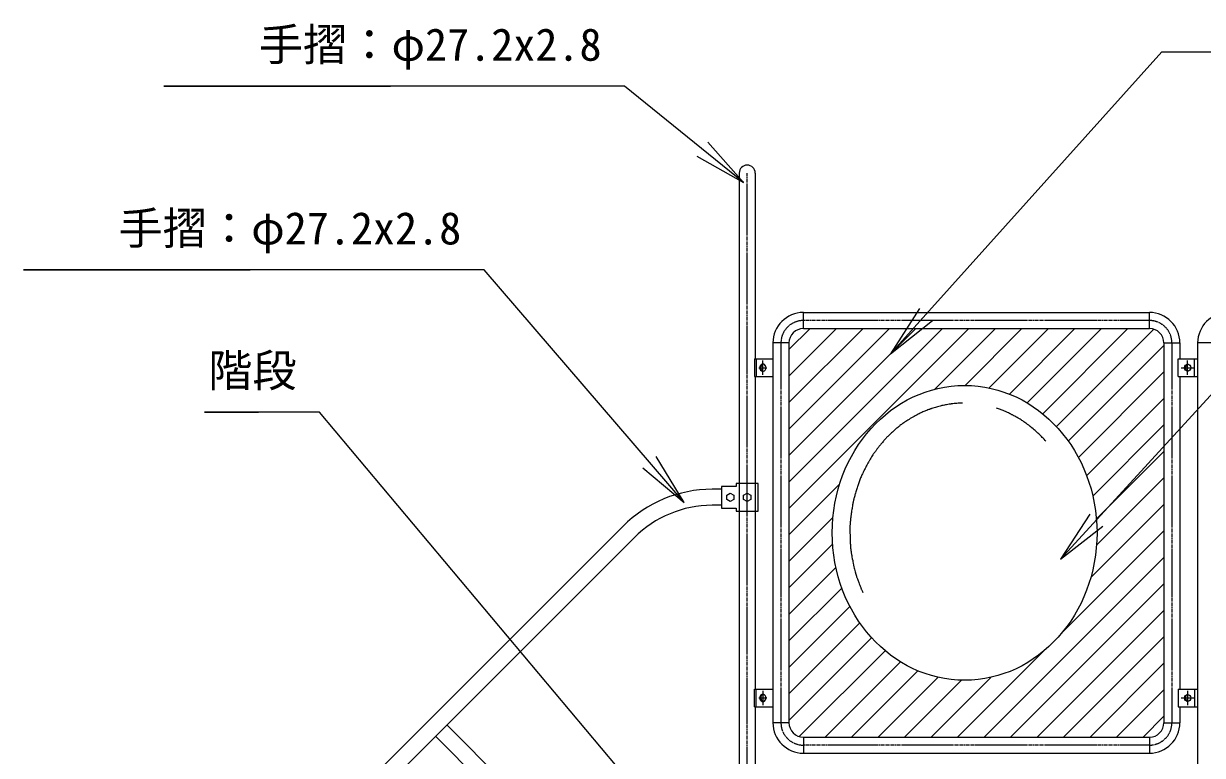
# Model space of a CAD drawing. Units: millimetres at full size, sheet at 1:30; details may follow other scales. Extents: x 450 to 12150, y 450 to 8460.
# Drawn here: x 3983 to 5982, y 4453 to 5694 of the extents above; entities that cross this region are included whole.
import ezdxf
from ezdxf.enums import TextEntityAlignment as Align

# ---------------------------------------------------------------- set-up
doc = ezdxf.new("R2010")
doc.units = ezdxf.units.MM
doc.header["$LTSCALE"] = 30
doc.linetypes.add('USER1', pattern=[0.3, 0.2, -0.025, 0.05, -0.025])
for name, color, linetype, lineweight in [('D-BMK\u3000構造物基準線(中心線等)', 2, 'USER1', 13), ('D-STR-HTXT\u3000旗上げ', 7, 'Continuous', 13), ('D-STR\u3000構造物外形線', 1, 'Continuous', 25)]:
    doc.layers.add(name, color=color, linetype=linetype, lineweight=lineweight)
doc.styles.add('ＭＳ ゴシック', font='')
doc.styles.get('ＭＳ ゴシック').set_extended_font_data('MS Gothic')

# ---------------------------------------------------------------- blocks, each defined once
blk = doc.blocks.new('open_arrow')
at = {"color": 0, "linetype": 'Continuous', "lineweight": -2}
blk.add_lwpolyline([(7.5, 1.25), (0, 0), (7.5, -1.25)], dxfattribs=at)

msp = doc.modelspace()

# ---------------------------------------------------------------- linework, layer by layer
at = {"layer": 'D-BMK\u3000構造物基準線(中心線等)'}
for p, q in [((5210.01, 4390.17), (5210.01, 5440.17)), ((5891.87, 5190.17), (5305.33, 5190.17)), ((5267.23, 5152.07), (5267.23, 4508.27)), ((5929.97, 5152.07), (5929.97, 4508.27)), ((5236.65, 5098.17), (5236.65, 5122.17)), ((5956.65, 5098.17), (5956.65, 5122.17)), ((5229.81, 5110.17), (5243.5, 5110.17)), ((5945.88, 5110.17), (5967.42, 5110.17)), ((5236.65, 4562.17), (5236.65, 4538.17)), ((5956.65, 4562.17), (5956.65, 4538.17)), ((5229.81, 4550.17), (5243.5, 4550.17)), ((5945.88, 4550.17), (5967.42, 4550.17)), ((5891.87, 4470.17), (5305.33, 4470.17))]:
    msp.add_line(p, q, dxfattribs=at)
for centre, start, end in [((5305.33, 5152.07), 90, 180), ((5891.87, 5152.07), 0, 90), ((5305.33, 4508.27), 180, 270), ((5891.87, 4508.27), 270, 0)]:
    msp.add_arc(centre, 38.1, start, end, dxfattribs=at)
at = {"layer": 'D-STR-HTXT\u3000旗上げ'}
for points in [[(5453.03, 5133.46), (5912.64, 5645.87), (5924.64, 5645.87), (6585.39, 5645.87), (6255.02, 5645.87)], [(5203.98, 5424.02), (5001.77, 5587.5), (4989.77, 5587.5), (4221.17, 5587.5), (4605.47, 5587.5)], [(5741.05, 4785.34), (6329.46, 5427.78), (6341.46, 5427.78), (6886.04, 5427.78), (6613.75, 5427.78)], [(5103.16, 4881.65), (4763.94, 5276.01), (4751.94, 5276.01), (3983.34, 5276.01), (4367.64, 5276.01)], [(5042.63, 4370.37), (4484.89, 5034.82), (4472.89, 5034.82), (4289.82, 5034.82), (4381.35, 5034.82)]]:
    msp.add_lwpolyline(points, dxfattribs=at)
at = {"layer": 'D-STR\u3000構造物外形線'}
for p, q in [((5196.41, 5440.17), (5196.41, 4390.17)), ((5223.61, 5440.17), (5223.61, 5125.17)), ((5305.33, 5176.57), (5305.33, 5203.77)), ((5305.33, 5203.77), (5891.87, 5203.77)), ((5891.87, 5176.57), (5891.87, 5203.77)), ((5280.83, 5140.86), (5316.54, 5176.57)), ((5280.83, 5095.96), (5361.44, 5176.57)), ((5280.83, 5051.06), (5406.35, 5176.57)), ((5280.83, 5006.16), (5451.25, 5176.57)), ((5280.83, 4961.26), (5496.15, 5176.57)), ((5280.83, 4916.36), (5541.05, 5176.57)), ((5280.83, 4871.45), (5585.95, 5176.57)), ((5305.33, 5176.57), (5891.87, 5176.57)), ((5528.02, 5073.74), (5630.85, 5176.57)), ((5579.35, 5080.17), (5675.75, 5176.57)), ((5619.97, 5075.89), (5720.65, 5176.57)), ((5654.44, 5065.46), (5765.56, 5176.57)), ((5684.48, 5050.59), (5810.46, 5176.57)), ((5710.9, 5032.11), (5855.36, 5176.57)), ((5734.1, 5010.42), (5899.15, 5175.46)), ((5280.83, 5152.07), (5253.63, 5152.07)), ((5253.63, 5152.07), (5253.63, 4508.27)), ((5280.83, 5152.07), (5280.83, 4508.27)), ((5754.29, 4985.7), (5916.37, 5147.78)), ((5916.37, 5152.07), (5943.57, 5152.07)), ((5916.37, 5152.07), (5916.37, 4508.27)), ((5943.57, 5152.07), (5943.57, 5125.17)), ((5973.63, 5152.07), (5973.63, 4390.17)), ((5222.5, 5125.17), (5253.63, 5125.17)), ((5222.5, 5125.17), (5222.5, 5095.17)), ((5225.15, 5125.17), (5225.15, 5095.17)), ((5940.54, 5095.17), (5940.54, 5125.17)), ((5940.54, 5125.17), (5973.63, 5125.17)), ((5968.15, 5095.17), (5968.15, 5125.17)), ((5771.47, 4957.97), (5916.37, 5102.88)), ((5222.5, 5095.17), (5253.63, 5095.17)), ((5223.61, 5095.17), (5223.61, 4565.17)), ((5940.54, 5095.17), (5973.63, 5095.17)), ((5943.57, 5095.17), (5943.57, 4565.17)), ((5785.46, 4927.07), (5916.37, 5057.98)), ((5795.9, 4892.6), (5916.37, 5013.08)), ((5802, 4853.8), (5916.37, 4968.18)), ((5802.21, 4809.11), (5916.37, 4923.28)), ((5166.41, 4904.01), (5150.54, 4904.01)), ((5166.41, 4909.01), (5166.41, 4871.81)), ((5191.41, 4909.01), (5166.41, 4909.01)), ((5166.41, 4909.01), (5166.41, 4871.81)), ((5191.41, 4909.01), (5166.41, 4909.01)), ((5175.41, 4893.88), (5181.41, 4897.34)), ((5175.41, 4893.88), (5181.41, 4897.34)), ((5181.41, 4897.34), (5187.41, 4893.88)), ((5181.41, 4897.34), (5187.41, 4893.88)), ((5191.41, 4914.01), (5191.41, 4909.01)), ((5228.61, 4914.01), (5191.41, 4914.01)), ((5191.41, 4914.01), (5191.41, 4909.01)), ((5228.61, 4914.01), (5191.41, 4914.01)), ((5204.01, 4893.88), (5210.01, 4897.34)), ((5204.01, 4893.88), (5210.01, 4897.34)), ((5210.01, 4897.34), (5216.01, 4893.88)), ((5210.01, 4897.34), (5216.01, 4893.88)), ((5228.61, 4866.81), (5228.61, 4914.01)), ((5228.61, 4866.81), (5228.61, 4914.01)), ((5280.83, 4826.55), (5366.69, 4912.41)), ((5166.41, 4876.81), (5150.54, 4876.81)), ((5175.41, 4886.95), (5175.41, 4893.88)), ((5175.41, 4886.95), (5175.41, 4893.88)), ((5181.41, 4883.49), (5175.41, 4886.95)), ((5181.41, 4883.49), (5175.41, 4886.95)), ((5187.41, 4886.95), (5181.41, 4883.49)), ((5187.41, 4886.95), (5181.41, 4883.49)), ((5187.41, 4893.88), (5187.41, 4886.95)), ((5187.41, 4893.88), (5187.41, 4886.95)), ((5204.01, 4886.95), (5204.01, 4893.88)), ((5204.01, 4886.95), (5204.01, 4893.88)), ((5210.01, 4883.49), (5204.01, 4886.95)), ((5210.01, 4883.49), (5204.01, 4886.95)), ((5216.01, 4886.95), (5210.01, 4883.49)), ((5216.01, 4886.95), (5210.01, 4883.49)), ((5216.01, 4893.88), (5216.01, 4886.95)), ((5216.01, 4893.88), (5216.01, 4886.95)), ((5792.47, 4754.47), (5916.37, 4878.38)), ((5166.41, 4871.81), (5191.41, 4871.81)), ((5166.41, 4871.81), (5191.41, 4871.81)), ((5191.41, 4871.81), (5191.41, 4866.81)), ((5191.41, 4871.81), (5191.41, 4866.81)), ((5191.41, 4866.81), (5228.61, 4866.81)), ((5191.41, 4866.81), (5228.61, 4866.81)), ((5280.83, 4781.65), (5355.43, 4856.24)), ((4999.51, 4841.45), (4202.82, 4044.76)), ((5018.74, 4822.22), (4222.05, 4025.53)), ((5743.47, 4660.57), (5916.37, 4833.47)), ((5280.83, 4736.75), (5354.88, 4810.79)), ((5611.57, 4483.77), (5916.37, 4788.57)), ((5280.83, 4691.85), (5360.47, 4771.49)), ((5280.83, 4646.95), (5370.51, 4736.62)), ((5656.47, 4483.77), (5916.37, 4743.67)), ((5280.83, 4602.05), (5384.16, 4705.37)), ((5701.37, 4483.77), (5916.37, 4698.77)), ((5280.83, 4557.15), (5401.02, 4677.33)), ((5280.83, 4512.24), (5420.9, 4652.31)), ((5746.27, 4483.77), (5916.37, 4653.87)), ((5298.3, 4484.8), (5443.8, 4630.31)), ((5566.67, 4483.77), (5712.21, 4629.31)), ((5342.16, 4483.77), (5469.87, 4611.48)), ((5791.18, 4483.77), (5916.37, 4608.97)), ((5387.06, 4483.77), (5499.51, 4596.21)), ((5431.97, 4483.77), (5533.47, 4585.28)), ((5476.87, 4483.77), (5573.34, 4580.24)), ((5521.77, 4483.77), (5623.14, 4585.14)), ((5222.5, 4565.17), (5253.63, 4565.17)), ((5222.5, 4535.17), (5222.5, 4565.17)), ((5225.15, 4535.17), (5225.15, 4565.17)), ((5836.08, 4483.77), (5916.37, 4564.07)), ((5940.54, 4565.17), (5940.54, 4535.17)), ((5940.54, 4565.17), (5973.63, 4565.17)), ((5968.15, 4565.17), (5968.15, 4535.17)), ((5222.5, 4535.17), (5253.63, 4535.17)), ((5223.61, 4535.17), (5223.61, 4390.17)), ((5880.98, 4483.77), (5916.37, 4519.17)), ((5940.54, 4535.17), (5973.63, 4535.17)), ((5943.57, 4535.17), (5943.57, 4508.27)), ((4938.78, 4266.51), (4700.91, 4504.38)), ((5280.83, 4508.27), (5253.63, 4508.27)), ((5916.37, 4508.27), (5943.57, 4508.27)), ((4919.54, 4247.28), (4681.67, 4485.15)), ((5305.33, 4483.77), (5305.33, 4456.57)), ((5305.33, 4483.77), (5891.87, 4483.77)), ((5891.87, 4483.77), (5891.87, 4456.57)), ((5305.33, 4456.57), (5891.87, 4456.57))]:
    msp.add_line(p, q, dxfattribs=at)
at = {"layer": 'D-STR\u3000構造物外形線', "color": 7}
msp.add_line((6000.83, 5152.07), (5973.63, 5152.07), dxfattribs=at)
at = {"layer": 'D-STR\u3000構造物外形線'}
for centre, radius, start, end in [((5210.01, 5440.17), 13.6, 0, 180), ((5305.33, 5152.07), 51.7, 90, 180), ((5891.87, 5152.07), 51.7, 0, 90), ((5305.33, 5152.07), 24.5, 90, 180), ((5891.87, 5152.07), 24.5, 0, 90), ((5150.54, 4690.41), 213.6, 90.00004, 135), ((5150.54, 4690.41), 186.4, 90.00004, 135), ((5305.33, 4508.27), 51.7, 180, 270), ((5305.33, 4508.27), 24.5, 180, 270), ((5891.87, 4508.27), 24.5, 270, 0), ((5891.87, 4508.27), 51.7, 270, 0)]:
    msp.add_arc(centre, radius, start, end, dxfattribs=at)
at = {"layer": 'D-STR\u3000構造物外形線', "color": 7}
msp.add_arc((6025.33, 5152.07), 51.7, 90, 180, dxfattribs=at)
at = {"layer": 'D-STR\u3000構造物外形線'}
for centre, major_axis, start_param, end_param in [((5236.65, 5110.17), (0, -6), 2.5686693, 6.8561087), ((5238.16, 5110.17), (0, -6), 3.281583, 6.1431949), ((5236.65, 5110.17), (0, -6), 5.7102619, 9.9977013), ((5958.15, 5110.17), (0, -6), 3.281583, 6.1431949), ((5236.65, 4550.17), (0, 6), 5.7102619, 9.9977013), ((5236.65, 4550.17), (0, 6), 2.5686693, 6.8561087), ((5238.16, 4550.17), (0, 6), 0.1399904, 3.0016023), ((5958.15, 4550.17), (0, 6), 0.1399904, 3.0016023)]:
    msp.add_ellipse(centre, major_axis=major_axis, ratio=0.897604, start_param=start_param, end_param=end_param, dxfattribs=at)
for centre, major_axis in [((5956.65, 5110.17), (0, -6)), ((5578.6, 4830.17), (0, -250)), ((5956.65, 4550.17), (0, 6))]:
    msp.add_ellipse(centre, major_axis=major_axis, ratio=0.897604, dxfattribs=at)
for points, knots in [([(5575.01, 5050.13), (5574.05, 5050.11), (5571.19, 5050.01), (5570.23, 5049.97), (5569.3, 5049.92), (5566.51, 5049.75), (5565.58, 5049.68), (5564.65, 5049.61), (5561.87, 5049.36), (5560.94, 5049.26), (5559.99, 5049.16), (5557.16, 5048.81), (5556.22, 5048.7), (5556.12, 5048.69), (5555.83, 5048.65), (5555.74, 5048.64), (5555.64, 5048.63), (5555.35, 5048.59), (5555.25, 5048.57), (5555.16, 5048.56), (5554.87, 5048.52), (5554.77, 5048.51), (5554.68, 5048.49), (5554.39, 5048.46), (5554.29, 5048.44), (5552.69, 5048.18), (5547.87, 5047.43), (5546.28, 5047.13), (5544.73, 5046.84), (5540.1, 5045.85), (5538.57, 5045.49), (5537.02, 5045.12), (5532.42, 5043.89), (5530.89, 5043.45), (5529.3, 5042.98), (5524.57, 5041.46), (5523, 5040.95), (5522.73, 5040.87), (5521.93, 5040.59), (5521.67, 5040.5), (5521.4, 5040.4), (5520.6, 5040.12), (5520.33, 5040.03), (5520.06, 5039.94), (5519.27, 5039.65), (5519, 5039.56), (5518.74, 5039.46), (5517.95, 5039.18), (5517.69, 5039.08), (5516.33, 5038.56), (5512.26, 5037), (5510.91, 5036.45), (5509.63, 5035.92), (5505.81, 5034.24), (5504.55, 5033.65), (5503.28, 5033.05), (5499.5, 5031.17), (5498.25, 5030.52), (5496.92, 5029.82), (5492.98, 5027.62), (5491.66, 5026.89), (5491.24, 5026.66), (5489.99, 5025.92), (5489.57, 5025.68), (5489.15, 5025.43), (5487.88, 5024.68), (5487.46, 5024.43), (5487.04, 5024.18), (5485.78, 5023.43), (5485.37, 5023.17), (5484.96, 5022.92), (5483.74, 5022.18), (5483.33, 5021.92), (5482.24, 5021.22), (5478.95, 5019.12), (5477.87, 5018.4), (5476.86, 5017.72), (5473.86, 5015.61), (5472.88, 5014.89), (5471.88, 5014.15), (5468.95, 5011.89), (5467.98, 5011.12), (5466.93, 5010.28), (5463.84, 5007.7), (5462.82, 5006.83), (5462.28, 5006.38), (5460.7, 5005), (5460.18, 5004.54), (5459.64, 5004.07), (5458.02, 5002.64), (5457.49, 5002.16), (5456.96, 5001.68), (5455.37, 5000.24), (5454.84, 4999.76), (5454.33, 4999.29), (5452.82, 4997.9), (5452.32, 4997.43), (5451.5, 4996.64), (5449.05, 4994.29), (5448.25, 4993.49), (5447.5, 4992.75), (5445.31, 4990.48), (5444.6, 4989.71), (5443.88, 4988.93), (5441.76, 4986.55), (5441.07, 4985.75), (5440.31, 4984.87), (5438.08, 4982.17), (5437.34, 4981.27), (5436.76, 4980.56), (5435.04, 4978.39), (5434.47, 4977.67), (5433.87, 4976.91), (5432.09, 4974.62), (5431.5, 4973.85), (5430.91, 4973.09), (5429.17, 4970.8), (5428.6, 4970.03), (5428.06, 4969.31), (5426.46, 4967.14), (5425.93, 4966.42), (5425.37, 4965.64), (5423.72, 4963.31), (5423.18, 4962.53), (5422.69, 4961.81), (5421.24, 4959.62), (5420.77, 4958.88), (5420.3, 4958.14), (5418.92, 4955.88), (5418.48, 4955.12), (5417.98, 4954.28), (5416.54, 4951.74), (5416.06, 4950.89), (5415.51, 4949.89), (5413.87, 4946.87), (5413.33, 4945.87), (5412.75, 4944.78), (5411.04, 4941.52), (5410.48, 4940.43), (5409.92, 4939.34), (5408.26, 4936.09), (5407.72, 4935.01), (5407.23, 4934.02), (5405.77, 4931.04), (5405.29, 4930.04), (5404.97, 4929.36), (5404.01, 4927.3), (5403.7, 4926.6), (5403.41, 4925.97), (5402.59, 4924.06), (5402.33, 4923.42), (5402.06, 4922.77), (5401.29, 4920.83), (5401.05, 4920.17), (5400.77, 4919.45), (5399.98, 4917.27), (5399.73, 4916.55), (5399.28, 4915.27), (5397.98, 4911.43), (5397.55, 4910.14), (5397.08, 4908.72), (5395.71, 4904.44), (5395.26, 4903.01), (5394.82, 4901.6), (5393.52, 4897.37), (5393.09, 4895.95), (5392.73, 4894.72), (5391.66, 4891), (5391.31, 4889.76), (5391.16, 4889.22), (5390.73, 4887.59), (5390.6, 4887.05), (5390.47, 4886.55), (5390.11, 4885.06), (5390, 4884.56), (5389.89, 4884.06), (5389.57, 4882.55), (5389.47, 4882.04), (5389.36, 4881.49), (5389.05, 4879.81), (5388.96, 4879.26), (5388.7, 4877.74), (5387.96, 4873.2), (5387.72, 4871.68), (5387.46, 4869.93), (5386.7, 4864.7), (5386.46, 4862.95), (5386.23, 4861.23), (5385.56, 4856.08), (5385.35, 4854.36), (5385.18, 4852.93), (5384.72, 4848.64), (5384.57, 4847.21), (5384.54, 4846.85), (5384.45, 4845.75), (5384.42, 4845.38), (5384.39, 4845.05), (5384.33, 4844.03), (5384.31, 4843.7), (5384.29, 4843.36), (5384.25, 4842.34), (5384.24, 4842.01), (5384.23, 4841.64), (5384.2, 4840.53), (5384.2, 4840.16), (5384.2, 4838.48), (5384.2, 4833.45), (5384.22, 4831.78), (5384.25, 4829.76), (5384.39, 4823.7), (5384.45, 4821.69), (5384.51, 4819.72), (5384.74, 4813.81), (5384.83, 4811.84), (5384.91, 4810.3), (5385.21, 4805.71), (5385.31, 4804.18), (5385.32, 4803.99), (5385.38, 4803.42), (5385.4, 4803.23), (5385.41, 4803.05), (5385.47, 4802.51), (5385.49, 4802.33), (5385.51, 4802.15), (5385.58, 4801.62), (5385.6, 4801.44), (5385.62, 4801.25), (5385.7, 4800.68), (5385.73, 4800.49), (5386.02, 4798.75), (5386.87, 4793.54), (5387.19, 4791.8), (5387.59, 4789.59), (5388.86, 4782.95), (5389.31, 4780.74), (5389.74, 4778.6), (5391.07, 4772.18), (5391.55, 4770.05), (5391.89, 4768.52), (5393, 4763.97), (5393.36, 4762.45), (5393.37, 4762.41), (5393.41, 4762.26), (5393.43, 4762.22), (5393.44, 4762.17), (5393.48, 4762.04), (5393.49, 4761.99), (5393.5, 4761.95), (5393.54, 4761.81), (5393.56, 4761.77), (5393.57, 4761.72), (5393.61, 4761.59), (5393.62, 4761.55), (5394, 4760.37), (5395.14, 4756.81), (5395.54, 4755.64), (5396, 4754.3), (5397.44, 4750.31), (5397.92, 4748.99), (5398.4, 4747.7), (5399.86, 4743.85), (5400.35, 4742.57), (5400.75, 4741.53), (5401.97, 4738.41), (5402.38, 4737.37), (5402.52, 4737.03), (5402.94, 4735.99), (5403.08, 4735.64), (5403.22, 4735.31), (5403.64, 4734.29), (5403.79, 4733.95), (5403.97, 4733.54), (5404.51, 4732.32), (5404.69, 4731.91), (5404.94, 4731.35), (5405.7, 4729.68), (5405.95, 4729.13)], [0, 0, 0, 0, 1, 1, 1, 2, 2, 2, 3, 3, 3, 4, 4, 4, 5, 5, 5, 6, 6, 6, 7, 7, 7, 8, 8, 8, 9, 9, 9, 10, 10, 10, 11, 11, 11, 12, 12, 12, 13, 13, 13, 14, 14, 14, 15, 15, 15, 16, 16, 16, 17, 17, 17, 18, 18, 18, 19, 19, 19, 20, 20, 20, 21, 21, 21, 22, 22, 22, 23, 23, 23, 24, 24, 24, 25, 25, 25, 26, 26, 26, 27, 27, 27, 28, 28, 28, 29, 29, 29, 30, 30, 30, 31, 31, 31, 32, 32, 32, 33, 33, 33, 34, 34, 34, 35, 35, 35, 36, 36, 36, 37, 37, 37, 38, 38, 38, 39, 39, 39, 40, 40, 40, 41, 41, 41, 42, 42, 42, 43, 43, 43, 44, 44, 44, 45, 45, 45, 46, 46, 46, 47, 47, 47, 48, 48, 48, 49, 49, 49, 50, 50, 50, 51, 51, 51, 52, 52, 52, 53, 53, 53, 54, 54, 54, 55, 55, 55, 56, 56, 56, 57, 57, 57, 58, 58, 58, 59, 59, 59, 60, 60, 60, 61, 61, 61, 62, 62, 62, 63, 63, 63, 64, 64, 64, 65, 65, 65, 66, 66, 66, 67, 67, 67, 68, 68, 68, 69, 69, 69, 70, 70, 70, 71, 71, 71, 72, 72, 72, 73, 73, 73, 74, 74, 74, 75, 75, 75, 76, 76, 76, 77, 77, 77, 78, 78, 78, 79, 79, 79, 80, 80, 80, 81, 81, 81, 82, 82, 82, 83, 83, 83, 84, 84, 84, 85, 85, 85, 86, 86, 86, 87, 87, 87, 88, 88, 88, 89, 89, 89, 90, 90, 90, 91, 91, 91, 92, 92, 92, 92]), ([(5716.21, 4985.49), (5715.05, 4986.82), (5711.47, 4990.72), (5710.25, 4991.99), (5709.07, 4993.23), (5705.44, 4996.85), (5704.2, 4998.04), (5702.98, 4999.21), (5699.23, 5002.64), (5697.96, 5003.76), (5696.67, 5004.9), (5692.7, 5008.19), (5691.38, 5009.3), (5691.25, 5009.41), (5690.84, 5009.74), (5690.7, 5009.85), (5690.57, 5009.96), (5690.16, 5010.28), (5690.02, 5010.39), (5689.89, 5010.5), (5689.48, 5010.83), (5689.34, 5010.93), (5689.2, 5011.04), (5688.8, 5011.37), (5688.66, 5011.47), (5687.37, 5012.45), (5683.51, 5015.39), (5682.19, 5016.34), (5680.93, 5017.25), (5677.09, 5019.88), (5675.79, 5020.73), (5674.48, 5021.58), (5670.51, 5024.04), (5669.17, 5024.83), (5667.77, 5025.65), (5663.49, 5028.02), (5662.07, 5028.81), (5661.75, 5028.99), (5660.79, 5029.5), (5660.46, 5029.67), (5660.14, 5029.84), (5659.16, 5030.35), (5658.84, 5030.52), (5658.51, 5030.68), (5657.52, 5031.19), (5657.19, 5031.36), (5656.86, 5031.52), (5655.88, 5032.02), (5655.55, 5032.18), (5654.52, 5032.68), (5651.42, 5034.16), (5650.38, 5034.64), (5649.32, 5035.12), (5646.11, 5036.51), (5645.03, 5036.95), (5643.89, 5037.42), (5640.43, 5038.76), (5639.27, 5039.18), (5638, 5039.65), (5634.15, 5040.99), (5632.86, 5041.41)], [0, 0, 0, 0, 1, 1, 1, 2, 2, 2, 3, 3, 3, 4, 4, 4, 5, 5, 5, 6, 6, 6, 7, 7, 7, 8, 8, 8, 9, 9, 9, 10, 10, 10, 11, 11, 11, 12, 12, 12, 13, 13, 13, 14, 14, 14, 15, 15, 15, 16, 16, 16, 17, 17, 17, 18, 18, 18, 19, 19, 19, 20, 20, 20, 20])]:
    msp.add_open_spline(points, degree=3, knots=knots, dxfattribs=at)

# ---------------------------------------------------------------- block references
at = {"layer": 'D-STR-HTXT\u3000旗上げ', "xscale": 12, "yscale": 12}
for p, rotation in [((5203.98, 5424.02), 141), ((5453.03, 5133.46), 48.1), ((5103.16, 4881.65), 130.7), ((5741.05, 4785.34), 47.5)]:
    msp.add_blockref('open_arrow', p, dxfattribs=dict(at, rotation=rotation))

# ---------------------------------------------------------------- texts
at = {"layer": 'D-STR-HTXT\u3000旗上げ', "style": 'ＭＳ ゴシック'}
for s, p in [('手摺：φ27.2x2.8', (4963.14, 5614.13)), ('手摺：φ27.2x2.8', (4725.31, 5302.64)), ('階段', (4446.26, 5061.46))]:
    msp.add_text(s, height=54.99, dxfattribs=at).set_placement(p, align=Align.BOTTOM_RIGHT)

doc.saveas('drawing.dxf')
